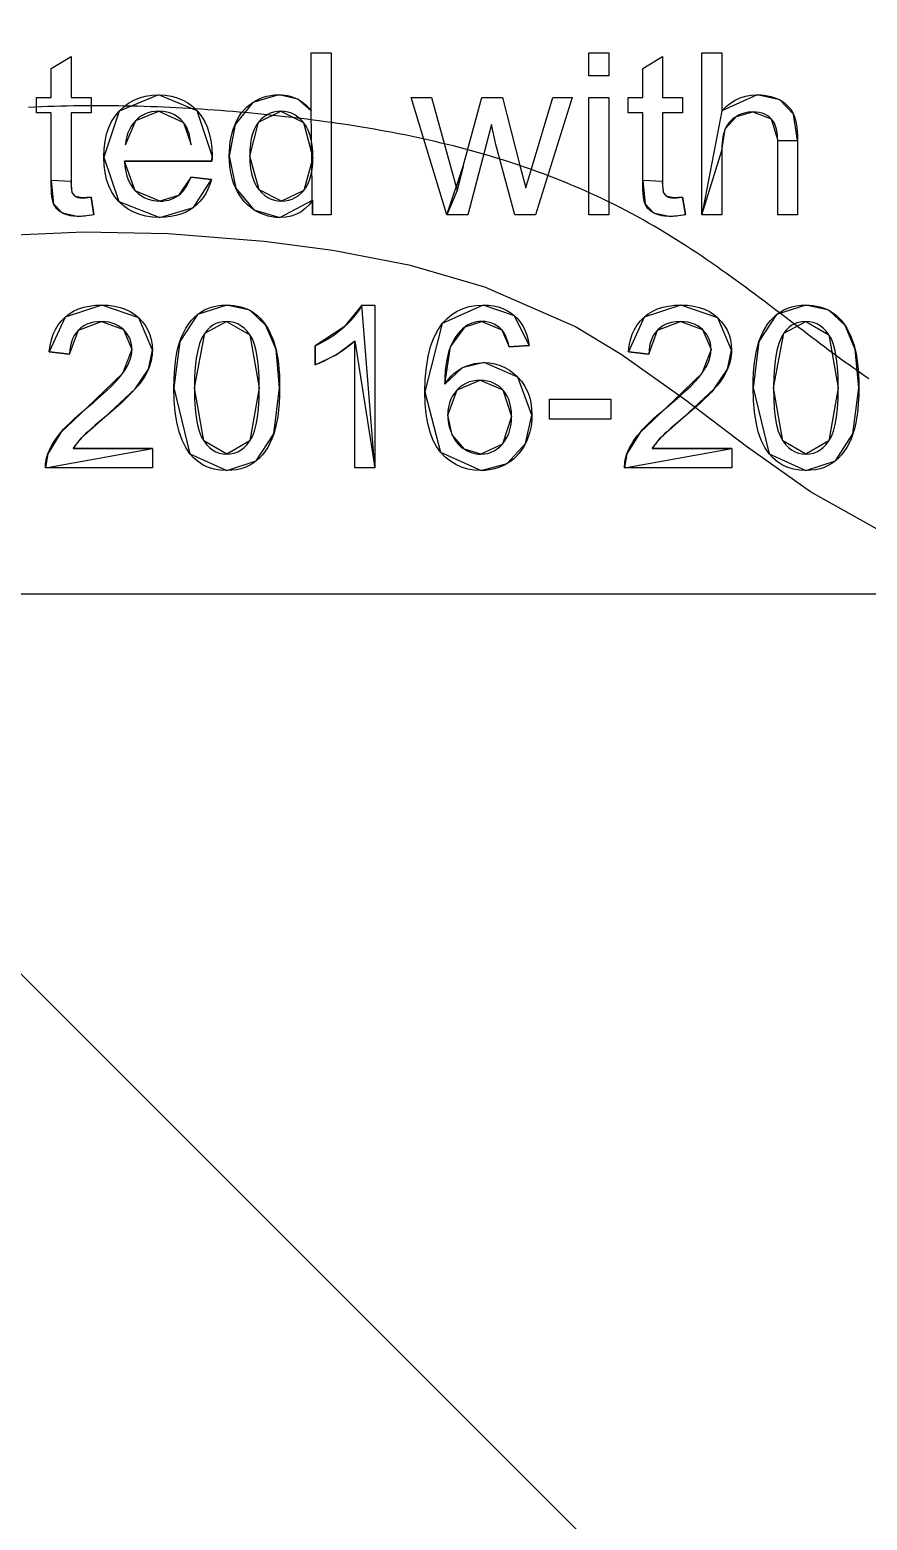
# Model space of a CAD drawing. Header units: millimetres. Extents: x -600 to 1200, y -204 to 1404.
# Drawn here: x 247.5 to 395.4, y 857.6 to 1121 of the extents above; entities that cross this region are included whole.
import ezdxf

# ---------------------------------------------------------------- set-up
doc = ezdxf.new("R2010")
doc.units = ezdxf.units.MM
doc.layers.get('0').update_dxf_attribs({"linetype": 'CONTINUOUS'})
doc.layers.add('EASEMENT', color=7, linetype='CONTINUOUS')
doc.layers.add('POND', color=7, linetype='CONTINUOUS')

msp = doc.modelspace()

# ---------------------------------------------------------------- linework, layer by layer
at = {"color": 7, "linetype": 'CONTINUOUS'}
msp.add_lwpolyline([(0, 1200), (1200, 0)], dxfattribs=at)
msp.add_lwpolyline([(0, 1200), (1200, 0)], dxfattribs=at)
at = {"color": 7}
for points in [[(0, 1200), (798.26, 1200), (798.26, 1021.25), (0, 1021.25), (0, 1200)], [(297.17, 1106.64), (297.17, 1116.91), (300.66, 1116.91), (300.66, 1088.28), (297.4, 1088.28), (297.17, 1106.64)], [(346.21, 1112.87), (346.21, 1116.91), (349.73, 1116.91), (349.73, 1112.87), (346.21, 1112.87)], [(366.19, 1088.28), (366.19, 1116.91), (369.71, 1116.91), (369.71, 1106.64), (369.71, 1106.64), (366.19, 1088.28)], [(251.23, 1094.36), (251.23, 1106.29), (248.65, 1106.29), (248.65, 1109.02), (251.23, 1109.02), (251.23, 1114.16), (254.73, 1116.27), (254.73, 1109.02), (258.26, 1109.02), (258.26, 1106.29), (254.73, 1106.29), (254.73, 1094.16), (254.73, 1094.16), (251.23, 1094.36)], [(355.72, 1094.36), (355.72, 1106.29), (353.14, 1106.29), (353.14, 1109.02), (355.72, 1109.02), (355.72, 1114.16), (359.22, 1116.27), (359.22, 1109.02), (362.75, 1109.02), (362.75, 1106.29), (359.22, 1106.29), (359.22, 1094.16), (359.22, 1094.16), (355.72, 1094.36)], [(263.22, 1106.6), (264.03, 1107.37), (264.89, 1108.02), (265.83, 1108.55), (266.83, 1108.96), (267.89, 1109.26), (269.02, 1109.43), (270.21, 1109.49), (263.22, 1106.6)], [(270.21, 1109.49), (270.21, 1109.49)], [(270.21, 1109.49), (271.37, 1109.43), (272.47, 1109.26), (273.5, 1108.97), (274.47, 1108.57), (275.38, 1108.05), (276.23, 1107.41), (277.01, 1106.66), (270.21, 1109.49)], [(286.82, 1108.14), (287.42, 1108.5), (288.04, 1108.8), (288.68, 1109.05), (289.34, 1109.24), (290.02, 1109.38), (290.72, 1109.46), (291.45, 1109.49), (286.82, 1108.14)], [(291.45, 1109.49), (291.45, 1109.49)], [(291.45, 1109.49), (291.97, 1109.48), (292.48, 1109.43), (292.98, 1109.35), (293.45, 1109.23), (293.91, 1109.09), (294.36, 1108.91), (294.79, 1108.7), (291.45, 1109.49)], [(294.79, 1108.7), (294.79, 1108.7)], [(294.79, 1108.7), (295.19, 1108.47), (295.58, 1108.21), (295.94, 1107.94), (296.28, 1107.64), (296.6, 1107.33), (296.89, 1106.99), (297.17, 1106.64), (294.79, 1108.7)], [(321.13, 1088.28), (314.79, 1109.02), (318.42, 1109.02), (321.72, 1097.05), (322.95, 1092.6), (322.95, 1092.6), (321.13, 1088.28)], [(324.02, 1096.88), (327.32, 1109.02), (330.94, 1109.02), (334.04, 1096.99), (335.08, 1093.03), (336.27, 1097.03), (339.82, 1109.02), (343.24, 1109.02), (336.76, 1088.28), (333.11, 1088.28), (329.8, 1100.7), (329, 1104.24), (324.8, 1088.28), (321.13, 1088.28), (324.02, 1096.88)], [(346.21, 1109.02), (349.73, 1109.02), (349.73, 1088.28), (346.21, 1088.28), (346.21, 1109.02)], [(369.71, 1106.64), (370.44, 1107.4), (371.22, 1108.04), (372.05, 1108.56), (372.94, 1108.97), (373.88, 1109.26), (374.87, 1109.43), (375.92, 1109.49), (369.71, 1106.64)], [(375.92, 1109.49), (375.92, 1109.49)], [(375.92, 1109.49), (376.56, 1109.47), (377.19, 1109.42), (377.78, 1109.33), (378.35, 1109.2), (378.9, 1109.03), (379.42, 1108.82), (379.92, 1108.58), (375.92, 1109.49)], [(260.53, 1098.48), (260.58, 1099.92), (260.75, 1101.28), (261.02, 1102.53), (261.41, 1103.69), (261.9, 1104.76), (262.51, 1105.73), (263.22, 1106.6), (260.53, 1098.48)], [(263.22, 1106.6), (263.22, 1106.6)], [(270.25, 1106.6), (269.58, 1106.57), (268.93, 1106.47), (268.32, 1106.3), (267.74, 1106.07), (267.19, 1105.77), (266.67, 1105.41), (266.18, 1104.98), (270.25, 1106.6)], [(274.61, 1104.57), (274.11, 1105.11), (273.57, 1105.57), (272.99, 1105.94), (272.36, 1106.23), (271.7, 1106.44), (271, 1106.56), (270.25, 1106.6), (274.61, 1104.57)], [(270.25, 1106.6), (270.25, 1106.6)], [(277.01, 1106.66), (277.01, 1106.66)], [(277.01, 1106.66), (277.71, 1105.8), (278.3, 1104.85), (278.79, 1103.81), (279.16, 1102.67), (279.43, 1101.44), (279.59, 1100.11), (279.65, 1098.69), (277.01, 1106.66)], [(283.71, 1104.27), (284.03, 1104.97), (284.39, 1105.62), (284.79, 1106.22), (285.23, 1106.77), (285.72, 1107.28), (286.25, 1107.74), (286.82, 1108.14), (283.71, 1104.27)], [(286.82, 1108.14), (286.82, 1108.14)], [(291.78, 1106.58), (291.12, 1106.54), (290.5, 1106.43), (289.91, 1106.23), (289.35, 1105.96), (288.82, 1105.61), (288.33, 1105.18), (287.86, 1104.67), (291.78, 1106.58)], [(295.82, 1104.59), (295.34, 1105.12), (294.82, 1105.57), (294.27, 1105.93), (293.7, 1106.22), (293.09, 1106.42), (292.45, 1106.54), (291.78, 1106.58), (295.82, 1104.59)], [(291.78, 1106.58), (291.78, 1106.58)], [(375.2, 1106.46), (374.75, 1106.45), (374.32, 1106.4), (373.89, 1106.32), (373.47, 1106.2), (373.06, 1106.05), (372.65, 1105.87), (372.26, 1105.65), (375.2, 1106.46)], [(378.43, 1105.26), (378.08, 1105.58), (377.7, 1105.85), (377.27, 1106.07), (376.81, 1106.24), (376.31, 1106.37), (375.77, 1106.44), (375.2, 1106.46), (378.43, 1105.26)], [(375.2, 1106.46), (375.2, 1106.46)], [(379.92, 1108.58), (379.92, 1108.58)], [(379.92, 1108.58), (380.39, 1108.31), (380.81, 1108.01), (381.2, 1107.68), (381.55, 1107.32), (381.86, 1106.93), (382.12, 1106.52), (382.35, 1106.07), (379.92, 1108.58)], [(382.35, 1106.07), (382.35, 1106.07)], [(382.35, 1106.07), (382.55, 1105.59), (382.71, 1105.04), (382.85, 1104.44), (382.95, 1103.77), (383.03, 1103.05), (383.07, 1102.27), (383.09, 1101.43), (382.35, 1106.07)], [(266.18, 1104.98), (265.74, 1104.49), (265.36, 1103.96), (265.04, 1103.39), (264.78, 1102.77), (264.58, 1102.11), (264.44, 1101.4), (264.36, 1100.64), (266.18, 1104.98)], [(266.18, 1104.98), (266.18, 1104.98)], [(275.94, 1100.64), (275.85, 1101.37), (275.73, 1102.03), (275.58, 1102.65), (275.39, 1103.21), (275.16, 1103.72), (274.9, 1104.17), (274.61, 1104.57), (275.94, 1100.64)], [(274.61, 1104.57), (274.61, 1104.57)], [(282.68, 1098.63), (282.7, 1099.51), (282.76, 1100.36), (282.87, 1101.19), (283.01, 1101.99), (283.2, 1102.78), (283.44, 1103.53), (283.71, 1104.27), (282.68, 1098.63)], [(283.71, 1104.27), (283.71, 1104.27)], [(287.86, 1104.67), (287.44, 1104.08), (287.09, 1103.39), (286.8, 1102.62), (286.58, 1101.76), (286.42, 1100.81), (286.32, 1099.77), (286.29, 1098.63), (287.86, 1104.67)], [(287.86, 1104.67), (287.86, 1104.67)], [(297.46, 1098.34), (297.43, 1099.51), (297.33, 1100.59), (297.16, 1101.57), (296.93, 1102.47), (296.62, 1103.27), (296.26, 1103.97), (295.82, 1104.59), (297.46, 1098.34)], [(295.82, 1104.59), (295.82, 1104.59)], [(370.29, 1103.46), (370.14, 1103.04), (370.01, 1102.58), (369.9, 1102.07), (369.81, 1101.53), (369.75, 1100.94), (369.72, 1100.3), (369.71, 1099.63), (370.29, 1103.46)], [(372.26, 1105.65), (371.88, 1105.41), (371.53, 1105.14), (371.22, 1104.85), (370.94, 1104.54), (370.69, 1104.2), (370.48, 1103.84), (370.29, 1103.46), (372.26, 1105.65)], [(370.29, 1103.46), (370.29, 1103.46)], [(372.26, 1105.65), (372.26, 1105.65)], [(379.57, 1101.43), (379.55, 1102.15), (379.48, 1102.82), (379.36, 1103.42), (379.2, 1103.97), (378.99, 1104.46), (378.73, 1104.89), (378.43, 1105.26), (379.57, 1101.43)], [(378.43, 1105.26), (378.43, 1105.26)], [(383.09, 1101.43), (383.09, 1088.28), (379.57, 1088.28), (379.57, 1101.43), (379.57, 1101.43), (383.09, 1101.43)], [(263.19, 1090.62), (262.49, 1091.46), (261.89, 1092.4), (261.4, 1093.43), (261.02, 1094.55), (260.74, 1095.77), (260.58, 1097.08), (260.53, 1098.48), (263.19, 1090.62)], [(260.53, 1098.48), (260.53, 1098.48)], [(275.94, 1100.64), (275.94, 1100.64)], [(279.65, 1098.69), (279.65, 1098.6), (279.65, 1098.49), (279.64, 1098.37), (279.64, 1098.23), (279.64, 1098.09), (279.63, 1097.93), (279.63, 1097.75), (279.65, 1098.69)], [(279.65, 1098.69), (279.65, 1098.69)], [(283.82, 1093), (283.52, 1093.71), (283.26, 1094.46), (283.05, 1095.23), (282.89, 1096.04), (282.77, 1096.87), (282.7, 1097.74), (282.68, 1098.63), (283.82, 1093)], [(282.68, 1098.63), (282.68, 1098.63)], [(286.29, 1098.63), (286.32, 1097.54), (286.43, 1096.52), (286.6, 1095.59), (286.84, 1094.74), (287.15, 1093.97), (287.52, 1093.28), (287.97, 1092.68), (286.29, 1098.63)], [(295.85, 1092.59), (296.28, 1093.17), (296.64, 1093.83), (296.93, 1094.57), (297.16, 1095.39), (297.33, 1096.29), (297.43, 1097.28), (297.46, 1098.34), (295.85, 1092.59)], [(297.46, 1098.34), (297.46, 1098.34)], [(369.71, 1099.63), (369.71, 1088.28), (366.19, 1088.28), (369.71, 1099.63)], [(279.63, 1097.75), (264.16, 1097.75), (264.16, 1097.75), (279.63, 1097.75)], [(264.16, 1097.75), (264.25, 1096.81), (264.4, 1095.93), (264.61, 1095.12), (264.89, 1094.37), (265.23, 1093.69), (265.63, 1093.07), (266.09, 1092.52), (264.16, 1097.75)], [(322.95, 1092.6), (322.99, 1092.77), (323.07, 1093.08), (323.18, 1093.55), (323.34, 1094.16), (323.53, 1094.92), (323.76, 1095.82), (324.02, 1096.88), (322.95, 1092.6)], [(251.66, 1090.21), (251.55, 1090.53), (251.45, 1090.95), (251.37, 1091.45), (251.31, 1092.04), (251.27, 1092.73), (251.24, 1093.5), (251.23, 1094.36), (251.66, 1090.21)], [(254.73, 1094.16), (254.73, 1093.75), (254.74, 1093.39), (254.76, 1093.07), (254.79, 1092.79), (254.82, 1092.56), (254.86, 1092.37), (254.91, 1092.23), (254.73, 1094.16)], [(273.73, 1091.72), (274.11, 1092.03), (274.47, 1092.4), (274.8, 1092.81), (275.11, 1093.27), (275.39, 1093.79), (275.66, 1094.35), (275.9, 1094.96), (273.73, 1091.72)], [(275.9, 1094.96), (279.53, 1094.51), (279.53, 1094.51), (275.9, 1094.96)], [(279.53, 1094.51), (279.26, 1093.63), (278.92, 1092.81), (278.53, 1092.04), (278.07, 1091.34), (277.56, 1090.69), (276.98, 1090.1), (276.35, 1089.57), (279.53, 1094.51)], [(287.04, 1089.18), (286.47, 1089.59), (285.93, 1090.05), (285.43, 1090.55), (284.97, 1091.1), (284.55, 1091.69), (284.16, 1092.32), (283.82, 1093), (287.04, 1089.18)], [(283.82, 1093), (283.82, 1093)], [(356.15, 1090.21), (356.04, 1090.53), (355.94, 1090.95), (355.86, 1091.45), (355.8, 1092.04), (355.76, 1092.73), (355.73, 1093.5), (355.72, 1094.36), (356.15, 1090.21)], [(359.22, 1094.16), (359.22, 1093.75), (359.23, 1093.39), (359.25, 1093.07), (359.28, 1092.79), (359.31, 1092.56), (359.36, 1092.37), (359.4, 1092.23), (359.22, 1094.16)], [(254.91, 1092.23), (254.91, 1092.23)], [(254.91, 1092.23), (254.97, 1092.11), (255.04, 1092), (255.11, 1091.89), (255.2, 1091.79), (255.3, 1091.7), (255.4, 1091.62), (255.52, 1091.54), (254.91, 1092.23)], [(255.52, 1091.54), (255.52, 1091.54)], [(255.52, 1091.54), (255.64, 1091.48), (255.79, 1091.42), (255.94, 1091.37), (256.12, 1091.34), (256.3, 1091.31), (256.5, 1091.29), (256.72, 1091.29), (255.52, 1091.54)], [(256.72, 1091.29), (256.89, 1091.29), (257.08, 1091.3), (257.29, 1091.31), (257.51, 1091.33), (257.75, 1091.36), (258, 1091.39), (258.26, 1091.43), (256.72, 1091.29)], [(256.72, 1091.29), (256.72, 1091.29)], [(258.26, 1091.43), (258.77, 1088.32), (258.77, 1088.32), (258.26, 1091.43)], [(270.41, 1087.81), (269.15, 1087.87), (267.96, 1088.04), (266.86, 1088.33), (265.82, 1088.73), (264.87, 1089.24), (263.99, 1089.87), (263.19, 1090.62), (270.41, 1087.81)], [(263.19, 1090.62), (263.19, 1090.62)], [(266.09, 1092.52), (266.09, 1092.52)], [(266.09, 1092.52), (266.61, 1092.04), (267.16, 1091.63), (267.74, 1091.3), (268.36, 1091.04), (269.02, 1090.85), (269.71, 1090.74), (270.43, 1090.7), (266.09, 1092.52)], [(270.43, 1090.7), (270.97, 1090.72), (271.49, 1090.79), (271.98, 1090.89), (272.45, 1091.03), (272.9, 1091.22), (273.33, 1091.45), (273.73, 1091.72), (270.43, 1090.7)], [(270.43, 1090.7), (270.43, 1090.7)], [(273.73, 1091.72), (273.73, 1091.72)], [(287.97, 1092.68), (287.97, 1092.68)], [(287.97, 1092.68), (288.46, 1092.15), (288.98, 1091.71), (289.52, 1091.35), (290.09, 1091.07), (290.68, 1090.86), (291.29, 1090.74), (291.93, 1090.7), (287.97, 1092.68)], [(297.4, 1090.9), (296.8, 1090.08), (296.12, 1089.39), (295.37, 1088.82), (294.54, 1088.38), (293.64, 1088.06), (292.66, 1087.88), (291.6, 1087.81), (297.4, 1090.9)], [(291.93, 1090.7), (292.58, 1090.74), (293.19, 1090.86), (293.78, 1091.05), (294.34, 1091.32), (294.87, 1091.66), (295.38, 1092.09), (295.85, 1092.59), (291.93, 1090.7)], [(291.93, 1090.7), (291.93, 1090.7)], [(295.85, 1092.59), (295.85, 1092.59)], [(297.4, 1088.28), (297.4, 1090.9), (297.4, 1090.9), (297.4, 1088.28)], [(359.4, 1092.23), (359.4, 1092.23)], [(359.4, 1092.23), (359.46, 1092.11), (359.53, 1092), (359.61, 1091.89), (359.69, 1091.79), (359.79, 1091.7), (359.89, 1091.62), (360.01, 1091.54), (359.4, 1092.23)], [(360.01, 1091.54), (360.01, 1091.54)], [(360.01, 1091.54), (360.14, 1091.48), (360.28, 1091.42), (360.44, 1091.37), (360.61, 1091.34), (360.79, 1091.31), (361, 1091.29), (361.21, 1091.29), (360.01, 1091.54)], [(361.21, 1091.29), (361.39, 1091.29), (361.58, 1091.3), (361.78, 1091.31), (362, 1091.33), (362.24, 1091.36), (362.49, 1091.39), (362.75, 1091.43), (361.21, 1091.29)], [(361.21, 1091.29), (361.21, 1091.29)], [(362.75, 1091.43), (363.26, 1088.32), (363.26, 1088.32), (362.75, 1091.43)], [(253.14, 1088.61), (252.86, 1088.79), (252.59, 1088.99), (252.36, 1089.2), (252.14, 1089.43), (251.96, 1089.67), (251.8, 1089.93), (251.66, 1090.21), (253.14, 1088.61)], [(251.66, 1090.21), (251.66, 1090.21)], [(256.11, 1088.01), (255.58, 1088.02), (255.09, 1088.06), (254.63, 1088.12), (254.21, 1088.21), (253.82, 1088.32), (253.46, 1088.45), (253.14, 1088.61), (256.11, 1088.01)], [(253.14, 1088.61), (253.14, 1088.61)], [(258.77, 1088.32), (258.35, 1088.24), (257.95, 1088.17), (257.55, 1088.11), (257.18, 1088.07), (256.81, 1088.03), (256.45, 1088.01), (256.11, 1088.01), (258.77, 1088.32)], [(256.11, 1088.01), (256.11, 1088.01)], [(276.35, 1089.57), (275.66, 1089.1), (274.91, 1088.71), (274.12, 1088.39), (273.27, 1088.14), (272.37, 1087.96), (271.42, 1087.85), (270.41, 1087.81), (276.35, 1089.57)], [(270.41, 1087.81), (270.41, 1087.81)], [(276.35, 1089.57), (276.35, 1089.57)], [(291.6, 1087.81), (290.9, 1087.84), (290.22, 1087.92), (289.55, 1088.06), (288.9, 1088.26), (288.26, 1088.51), (287.64, 1088.82), (287.04, 1089.18), (291.6, 1087.81)], [(287.04, 1089.18), (287.04, 1089.18)], [(291.6, 1087.81), (291.6, 1087.81)], [(357.64, 1088.61), (357.35, 1088.79), (357.09, 1088.99), (356.85, 1089.2), (356.64, 1089.43), (356.45, 1089.67), (356.29, 1089.93), (356.15, 1090.21), (357.64, 1088.61)], [(356.15, 1090.21), (356.15, 1090.21)], [(360.61, 1088.01), (360.08, 1088.02), (359.58, 1088.06), (359.12, 1088.12), (358.7, 1088.21), (358.31, 1088.32), (357.96, 1088.45), (357.64, 1088.61), (360.61, 1088.01)], [(357.64, 1088.61), (357.64, 1088.61)], [(363.26, 1088.32), (362.84, 1088.24), (362.44, 1088.17), (362.05, 1088.11), (361.67, 1088.07), (361.3, 1088.03), (360.95, 1088.01), (360.61, 1088.01), (363.26, 1088.32)], [(360.61, 1088.01), (360.61, 1088.01)], [(253.67, 1070.22), (254.4, 1070.79), (255.19, 1071.26), (256.05, 1071.65), (256.98, 1071.95), (257.98, 1072.17), (259.04, 1072.3), (260.18, 1072.34), (253.67, 1070.22)], [(260.18, 1072.34), (260.18, 1072.34)], [(260.18, 1072.34), (261.32, 1072.3), (262.39, 1072.16), (263.39, 1071.92), (264.32, 1071.6), (265.19, 1071.18), (265.98, 1070.66), (266.7, 1070.06), (260.18, 1072.34)], [(277.06, 1070.66), (277.67, 1071.11), (278.32, 1071.49), (279.02, 1071.8), (279.76, 1072.04), (280.55, 1072.21), (281.37, 1072.31), (282.25, 1072.34), (277.06, 1070.66)], [(282.25, 1072.34), (282.25, 1072.34)], [(282.25, 1072.34), (282.89, 1072.32), (283.52, 1072.27), (284.12, 1072.17), (284.7, 1072.04), (285.25, 1071.87), (285.78, 1071.66), (286.29, 1071.42), (282.25, 1072.34)], [(303.01, 1068.52), (303.61, 1069.08), (304.16, 1069.63), (304.66, 1070.18), (305.11, 1070.73), (305.5, 1071.27), (305.84, 1071.81), (306.13, 1072.34), (303.01, 1068.52)], [(306.13, 1072.34), (308.4, 1072.34), (308.4, 1043.59), (306.13, 1072.34)], [(320.31, 1069.06), (321.11, 1069.93), (321.99, 1070.67), (322.95, 1071.27), (323.98, 1071.74), (325.08, 1072.08), (326.26, 1072.28), (327.52, 1072.34), (320.31, 1069.06)], [(327.52, 1072.34), (327.52, 1072.34)], [(327.52, 1072.34), (328.46, 1072.31), (329.35, 1072.19), (330.19, 1072), (330.98, 1071.73), (331.72, 1071.38), (332.42, 1070.95), (333.06, 1070.45), (327.52, 1072.34)], [(355.98, 1070.22), (356.7, 1070.79), (357.5, 1071.26), (358.36, 1071.65), (359.29, 1071.95), (360.28, 1072.17), (361.35, 1072.3), (362.48, 1072.34), (355.98, 1070.22)], [(362.48, 1072.34), (362.48, 1072.34)], [(362.48, 1072.34), (363.62, 1072.3), (364.7, 1072.16), (365.7, 1071.92), (366.63, 1071.6), (367.49, 1071.18), (368.28, 1070.66), (369, 1070.06), (362.48, 1072.34)], [(379.37, 1070.66), (379.98, 1071.11), (380.63, 1071.49), (381.33, 1071.8), (382.07, 1072.04), (382.85, 1072.21), (383.68, 1072.31), (384.55, 1072.34), (379.37, 1070.66)], [(384.55, 1072.34), (384.55, 1072.34)], [(384.55, 1072.34), (385.2, 1072.32), (385.82, 1072.27), (386.42, 1072.17), (387, 1072.04), (387.55, 1071.87), (388.09, 1071.66), (388.59, 1071.42), (384.55, 1072.34)], [(250.88, 1064.06), (251.03, 1065.18), (251.26, 1066.22), (251.57, 1067.17), (251.97, 1068.05), (252.46, 1068.86), (253.02, 1069.58), (253.67, 1070.22), (250.88, 1064.06)], [(253.67, 1070.22), (253.67, 1070.22)], [(260.1, 1069.43), (259.39, 1069.4), (258.73, 1069.31), (258.11, 1069.15), (257.53, 1068.94), (256.99, 1068.66), (256.49, 1068.31), (256.04, 1067.91), (260.1, 1069.43)], [(263.99, 1068), (263.55, 1068.38), (263.07, 1068.7), (262.55, 1068.96), (261.99, 1069.17), (261.4, 1069.32), (260.77, 1069.4), (260.1, 1069.43), (263.99, 1068)], [(260.1, 1069.43), (260.1, 1069.43)], [(266.7, 1070.06), (266.7, 1070.06)], [(266.7, 1070.06), (267.34, 1069.38), (267.88, 1068.66), (268.32, 1067.9), (268.66, 1067.09), (268.91, 1066.24), (269.05, 1065.34), (269.1, 1064.39), (266.7, 1070.06)], [(273.96, 1065.89), (274.27, 1066.74), (274.64, 1067.54), (275.04, 1068.28), (275.48, 1068.96), (275.97, 1069.59), (276.49, 1070.16), (277.06, 1070.66), (273.96, 1065.89)], [(277.06, 1070.66), (277.06, 1070.66)], [(282.21, 1069.43), (281.53, 1069.39), (280.9, 1069.27), (280.31, 1069.06), (279.76, 1068.76), (279.25, 1068.39), (278.77, 1067.93), (278.34, 1067.38), (282.21, 1069.43)], [(286.32, 1067.11), (285.83, 1067.73), (285.31, 1068.25), (284.75, 1068.67), (284.17, 1069.01), (283.55, 1069.24), (282.89, 1069.39), (282.21, 1069.43), (286.32, 1067.11)], [(282.21, 1069.43), (282.21, 1069.43)], [(286.29, 1071.42), (286.29, 1071.42)], [(286.29, 1071.42), (286.77, 1071.13), (287.23, 1070.82), (287.67, 1070.47), (288.08, 1070.09), (288.46, 1069.67), (288.82, 1069.22), (289.16, 1068.74), (286.29, 1071.42)], [(327.3, 1069.45), (326.83, 1069.43), (326.38, 1069.38), (325.94, 1069.28), (325.52, 1069.15), (325.11, 1068.97), (324.73, 1068.76), (324.36, 1068.52), (327.3, 1069.45)], [(330.82, 1067.95), (330.4, 1068.35), (329.95, 1068.69), (329.48, 1068.96), (328.97, 1069.18), (328.44, 1069.33), (327.89, 1069.42), (327.3, 1069.45), (330.82, 1067.95)], [(327.3, 1069.45), (327.3, 1069.45)], [(333.06, 1070.45), (333.06, 1070.45)], [(333.06, 1070.45), (333.64, 1069.88), (334.15, 1069.25), (334.59, 1068.56), (334.96, 1067.81), (335.26, 1067.01), (335.49, 1066.14), (335.64, 1065.21), (333.06, 1070.45)], [(353.18, 1064.06), (353.33, 1065.18), (353.56, 1066.22), (353.88, 1067.17), (354.28, 1068.05), (354.76, 1068.86), (355.33, 1069.58), (355.98, 1070.22), (353.18, 1064.06)], [(355.98, 1070.22), (355.98, 1070.22)], [(362.4, 1069.43), (361.7, 1069.4), (361.03, 1069.31), (360.41, 1069.15), (359.83, 1068.94), (359.29, 1068.66), (358.8, 1068.31), (358.34, 1067.91), (362.4, 1069.43)], [(366.3, 1068), (365.85, 1068.38), (365.37, 1068.7), (364.85, 1068.96), (364.29, 1069.17), (363.7, 1069.32), (363.07, 1069.4), (362.4, 1069.43), (366.3, 1068)], [(362.4, 1069.43), (362.4, 1069.43)], [(369, 1070.06), (369, 1070.06)], [(369, 1070.06), (369.64, 1069.38), (370.18, 1068.66), (370.62, 1067.9), (370.97, 1067.09), (371.21, 1066.24), (371.36, 1065.34), (371.41, 1064.39), (369, 1070.06)], [(376.26, 1065.89), (376.58, 1066.74), (376.94, 1067.54), (377.34, 1068.28), (377.79, 1068.96), (378.27, 1069.59), (378.8, 1070.16), (379.37, 1070.66), (376.26, 1065.89)], [(379.37, 1070.66), (379.37, 1070.66)], [(384.51, 1069.43), (383.84, 1069.39), (383.21, 1069.27), (382.62, 1069.06), (382.06, 1068.76), (381.55, 1068.39), (381.08, 1067.93), (380.64, 1067.38), (384.51, 1069.43)], [(388.62, 1067.11), (388.13, 1067.73), (387.61, 1068.25), (387.06, 1068.67), (386.47, 1069.01), (385.85, 1069.24), (385.2, 1069.39), (384.51, 1069.43), (388.62, 1067.11)], [(384.51, 1069.43), (384.51, 1069.43)], [(388.59, 1071.42), (388.59, 1071.42)], [(388.59, 1071.42), (389.08, 1071.13), (389.54, 1070.82), (389.97, 1070.47), (390.38, 1070.09), (390.77, 1069.67), (391.13, 1069.22), (391.46, 1068.74), (388.59, 1071.42)], [(256.04, 1067.91), (255.63, 1067.45), (255.29, 1066.94), (255.01, 1066.39), (254.79, 1065.79), (254.63, 1065.14), (254.53, 1064.44), (254.49, 1063.69), (256.04, 1067.91)], [(256.04, 1067.91), (256.04, 1067.91)], [(265.49, 1064.47), (265.46, 1065.06), (265.37, 1065.61), (265.21, 1066.14), (265, 1066.65), (264.73, 1067.12), (264.39, 1067.57), (263.99, 1068), (265.49, 1064.47)], [(263.99, 1068), (263.99, 1068)], [(278.34, 1067.38), (277.86, 1066.54), (277.45, 1065.53), (277.12, 1064.33), (276.86, 1062.94), (276.67, 1061.38), (276.56, 1059.64), (276.52, 1057.71), (278.34, 1067.38)], [(278.34, 1067.38), (278.34, 1067.38)], [(287.97, 1057.71), (287.94, 1059.64), (287.83, 1061.37), (287.67, 1062.9), (287.43, 1064.25), (287.13, 1065.39), (286.76, 1066.35), (286.32, 1067.11), (287.97, 1057.71)], [(286.32, 1067.11), (286.32, 1067.11)], [(289.16, 1068.74), (289.16, 1068.74)], [(289.16, 1068.74), (289.47, 1068.23), (289.77, 1067.68), (290.04, 1067.1), (290.3, 1066.49), (290.53, 1065.85), (290.74, 1065.18), (290.94, 1064.48), (289.16, 1068.74)], [(297.85, 1065.16), (298.68, 1065.56), (299.48, 1066), (300.24, 1066.45), (300.98, 1066.93), (301.69, 1067.44), (302.36, 1067.96), (303.01, 1068.52), (297.85, 1065.16)], [(303.01, 1068.52), (303.01, 1068.52)], [(317.25, 1056.99), (317.31, 1059.27), (317.5, 1061.37), (317.81, 1063.27), (318.25, 1065), (318.81, 1066.54), (319.5, 1067.89), (320.31, 1069.06), (317.25, 1056.99)], [(320.31, 1069.06), (320.31, 1069.06)], [(324.36, 1068.52), (323.9, 1068.15), (323.46, 1067.73), (323.06, 1067.27), (322.69, 1066.77), (322.34, 1066.22), (322.03, 1065.62), (321.74, 1064.98), (324.36, 1068.52)], [(324.36, 1068.52), (324.36, 1068.52)], [(332.15, 1064.94), (332.01, 1065.51), (331.85, 1066.03), (331.67, 1066.51), (331.49, 1066.94), (331.28, 1067.32), (331.06, 1067.66), (330.82, 1067.95), (332.15, 1064.94)], [(330.82, 1067.95), (330.82, 1067.95)], [(358.34, 1067.91), (357.94, 1067.45), (357.59, 1066.94), (357.31, 1066.39), (357.09, 1065.79), (356.93, 1065.14), (356.83, 1064.44), (356.8, 1063.69), (358.34, 1067.91)], [(358.34, 1067.91), (358.34, 1067.91)], [(367.79, 1064.47), (367.76, 1065.06), (367.67, 1065.61), (367.52, 1066.14), (367.31, 1066.65), (367.03, 1067.12), (366.7, 1067.57), (366.3, 1068), (367.79, 1064.47)], [(366.3, 1068), (366.3, 1068)], [(380.64, 1067.38), (380.16, 1066.54), (379.75, 1065.53), (379.42, 1064.33), (379.16, 1062.94), (378.98, 1061.38), (378.87, 1059.64), (378.83, 1057.71), (380.64, 1067.38)], [(380.64, 1067.38), (380.64, 1067.38)], [(390.27, 1057.71), (390.24, 1059.64), (390.14, 1061.37), (389.97, 1062.9), (389.73, 1064.25), (389.43, 1065.39), (389.06, 1066.35), (388.62, 1067.11), (390.27, 1057.71)], [(388.62, 1067.11), (388.62, 1067.11)], [(391.46, 1068.74), (391.46, 1068.74)], [(391.46, 1068.74), (391.78, 1068.23), (392.07, 1067.68), (392.35, 1067.1), (392.6, 1066.49), (392.83, 1065.85), (393.05, 1065.18), (393.24, 1064.48), (391.46, 1068.74)], [(254.49, 1063.69), (250.88, 1064.06), (250.88, 1064.06), (254.49, 1063.69)], [(263.85, 1060.24), (264.28, 1060.88), (264.65, 1061.5), (264.95, 1062.12), (265.19, 1062.72), (265.35, 1063.31), (265.45, 1063.9), (265.49, 1064.47), (263.85, 1060.24)], [(265.49, 1064.47), (265.49, 1064.47)], [(269.1, 1064.39), (269.09, 1063.9), (269.04, 1063.42), (268.97, 1062.93), (268.87, 1062.45), (268.74, 1061.97), (268.58, 1061.49), (268.4, 1061.02), (269.1, 1064.39)], [(269.1, 1064.39), (269.1, 1064.39)], [(272.91, 1057.71), (272.93, 1059.13), (273, 1060.45), (273.1, 1061.7), (273.25, 1062.87), (273.44, 1063.96), (273.68, 1064.96), (273.96, 1065.89), (272.91, 1057.71)], [(273.96, 1065.89), (273.96, 1065.89)], [(290.94, 1064.48), (290.94, 1064.48)], [(290.94, 1064.48), (291.11, 1063.73), (291.25, 1062.91), (291.37, 1062.01), (291.46, 1061.04), (291.53, 1060.01), (291.57, 1058.9), (291.58, 1057.71), (290.94, 1064.48)], [(297.85, 1061.76), (297.85, 1065.16), (297.85, 1065.16), (297.85, 1061.76)], [(304.88, 1066), (304.5, 1065.65), (304.09, 1065.3), (303.65, 1064.96), (303.17, 1064.61), (302.67, 1064.27), (302.13, 1063.92), (301.55, 1063.57), (304.88, 1066)], [(308.4, 1043.59), (304.88, 1043.59), (304.88, 1066), (304.88, 1066), (308.4, 1043.59)], [(321.74, 1064.98), (321.48, 1064.28), (321.27, 1063.49), (321.09, 1062.63), (320.94, 1061.68), (320.84, 1060.65), (320.77, 1059.55), (320.74, 1058.36), (321.74, 1064.98)], [(321.74, 1064.98), (321.74, 1064.98)], [(335.64, 1065.21), (332.15, 1064.94), (332.15, 1064.94), (335.64, 1065.21)], [(356.8, 1063.69), (353.18, 1064.06), (353.18, 1064.06), (356.8, 1063.69)], [(366.15, 1060.24), (366.59, 1060.88), (366.96, 1061.5), (367.26, 1062.12), (367.49, 1062.72), (367.66, 1063.31), (367.76, 1063.9), (367.79, 1064.47), (366.15, 1060.24)], [(367.79, 1064.47), (367.79, 1064.47)], [(371.41, 1064.39), (371.39, 1063.9), (371.35, 1063.42), (371.28, 1062.93), (371.18, 1062.45), (371.05, 1061.97), (370.89, 1061.49), (370.7, 1061.02), (371.41, 1064.39)], [(371.41, 1064.39), (371.41, 1064.39)], [(375.21, 1057.71), (375.24, 1059.13), (375.3, 1060.45), (375.41, 1061.7), (375.56, 1062.87), (375.75, 1063.96), (375.98, 1064.96), (376.26, 1065.89), (375.21, 1057.71)], [(376.26, 1065.89), (376.26, 1065.89)], [(393.24, 1064.48), (393.24, 1064.48)], [(393.24, 1064.48), (393.41, 1063.73), (393.56, 1062.91), (393.68, 1062.01), (393.77, 1061.04), (393.83, 1060.01), (393.87, 1058.9), (393.89, 1057.71), (393.24, 1064.48)], [(301.55, 1063.57), (300.97, 1063.24), (300.41, 1062.93), (299.86, 1062.65), (299.33, 1062.39), (298.82, 1062.15), (298.33, 1061.94), (297.85, 1061.76), (301.55, 1063.57)], [(301.55, 1063.57), (301.55, 1063.57)], [(323.85, 1061.23), (324.38, 1061.48), (324.91, 1061.69), (325.45, 1061.86), (326, 1062), (326.56, 1062.09), (327.12, 1062.15), (327.7, 1062.17), (323.85, 1061.23)], [(327.7, 1062.17), (327.7, 1062.17)], [(327.7, 1062.17), (328.68, 1062.12), (329.62, 1061.96), (330.52, 1061.69), (331.37, 1061.32), (332.18, 1060.85), (332.95, 1060.27), (333.68, 1059.58), (327.7, 1062.17)], [(257.54, 1054.18), (258.81, 1055.24), (259.96, 1056.24), (260.98, 1057.17), (261.89, 1058.03), (262.66, 1058.84), (263.32, 1059.57), (263.85, 1060.24), (257.54, 1054.18)], [(263.85, 1060.24), (263.85, 1060.24)], [(268.4, 1061.02), (268.18, 1060.54), (267.92, 1060.05), (267.63, 1059.56), (267.29, 1059.06), (266.92, 1058.55), (266.51, 1058.04), (266.06, 1057.52), (268.4, 1061.02)], [(268.4, 1061.02), (268.4, 1061.02)], [(320.74, 1058.36), (321.12, 1058.89), (321.51, 1059.38), (321.93, 1059.83), (322.38, 1060.24), (322.84, 1060.61), (323.33, 1060.94), (323.85, 1061.23), (320.74, 1058.36)], [(326.99, 1059.06), (326.33, 1059.03), (325.69, 1058.92), (325.08, 1058.75), (324.5, 1058.5), (323.96, 1058.19), (323.44, 1057.81), (322.95, 1057.35), (326.99, 1059.06)], [(323.85, 1061.23), (323.85, 1061.23)], [(330.98, 1057.35), (330.51, 1057.81), (330.01, 1058.19), (329.47, 1058.5), (328.9, 1058.75), (328.3, 1058.92), (327.66, 1059.03), (326.99, 1059.06), (330.98, 1057.35)], [(326.99, 1059.06), (326.99, 1059.06)], [(333.68, 1059.58), (333.68, 1059.58)], [(333.68, 1059.58), (334.34, 1058.81), (334.89, 1057.98), (335.35, 1057.08), (335.7, 1056.13), (335.95, 1055.11), (336.1, 1054.03), (336.15, 1052.89), (333.68, 1059.58)], [(359.84, 1054.18), (361.12, 1055.24), (362.26, 1056.24), (363.29, 1057.17), (364.19, 1058.03), (364.97, 1058.84), (365.62, 1059.57), (366.15, 1060.24), (359.84, 1054.18)], [(366.15, 1060.24), (366.15, 1060.24)], [(370.7, 1061.02), (370.48, 1060.54), (370.23, 1060.05), (369.93, 1059.56), (369.6, 1059.06), (369.23, 1058.55), (368.82, 1058.04), (368.37, 1057.52), (370.7, 1061.02)], [(370.7, 1061.02), (370.7, 1061.02)], [(266.06, 1057.52), (265.55, 1056.97), (264.96, 1056.36), (264.27, 1055.69), (263.5, 1054.97), (262.63, 1054.2), (261.68, 1053.37), (260.64, 1052.48), (266.06, 1057.52)], [(266.06, 1057.52), (266.06, 1057.52)], [(272.91, 1057.71), (272.91, 1057.71)], [(275.74, 1046.07), (274.99, 1047.19), (274.36, 1048.48), (273.83, 1049.96), (273.43, 1051.63), (273.14, 1053.47), (272.97, 1055.5), (272.91, 1057.71), (275.74, 1046.07)], [(276.52, 1057.71), (276.56, 1055.8), (276.66, 1054.07), (276.83, 1052.54), (277.06, 1051.2), (277.37, 1050.05), (277.74, 1049.09), (278.17, 1048.33), (276.52, 1057.71)], [(286.32, 1048.34), (286.76, 1049.11), (287.13, 1050.06), (287.43, 1051.21), (287.67, 1052.55), (287.83, 1054.08), (287.94, 1055.8), (287.97, 1057.71), (286.32, 1048.34)], [(287.97, 1057.71), (287.97, 1057.71)], [(291.58, 1057.71), (291.56, 1056.31), (291.5, 1054.99), (291.39, 1053.75), (291.24, 1052.59), (291.05, 1051.51), (290.82, 1050.5), (290.55, 1049.58), (291.58, 1057.71)], [(291.58, 1057.71), (291.58, 1057.71)], [(320.02, 1046.34), (319.28, 1047.35), (318.66, 1048.53), (318.15, 1049.88), (317.76, 1051.4), (317.47, 1053.09), (317.3, 1054.96), (317.25, 1056.99), (320.02, 1046.34)], [(317.25, 1056.99), (317.25, 1056.99)], [(320.74, 1058.36), (320.74, 1058.36)], [(322.95, 1057.35), (322.51, 1056.84), (322.14, 1056.29), (321.83, 1055.69), (321.59, 1055.05), (321.42, 1054.37), (321.32, 1053.64), (321.29, 1052.87), (322.95, 1057.35)], [(322.95, 1057.35), (322.95, 1057.35)], [(332.56, 1052.68), (332.53, 1053.5), (332.43, 1054.27), (332.27, 1054.99), (332.04, 1055.66), (331.75, 1056.27), (331.4, 1056.84), (330.98, 1057.35), (332.56, 1052.68)], [(330.98, 1057.35), (330.98, 1057.35)], [(368.37, 1057.52), (367.86, 1056.97), (367.26, 1056.36), (366.57, 1055.69), (365.8, 1054.97), (364.94, 1054.2), (363.99, 1053.37), (362.95, 1052.48), (368.37, 1057.52)], [(368.37, 1057.52), (368.37, 1057.52)], [(375.21, 1057.71), (375.21, 1057.71)], [(378.05, 1046.07), (377.3, 1047.19), (376.66, 1048.48), (376.14, 1049.96), (375.74, 1051.63), (375.45, 1053.47), (375.27, 1055.5), (375.21, 1057.71), (378.05, 1046.07)], [(378.83, 1057.71), (378.86, 1055.8), (378.96, 1054.07), (379.13, 1052.54), (379.37, 1051.2), (379.67, 1050.05), (380.04, 1049.09), (380.48, 1048.33), (378.83, 1057.71)], [(388.62, 1048.34), (389.06, 1049.11), (389.43, 1050.06), (389.73, 1051.21), (389.97, 1052.55), (390.14, 1054.08), (390.24, 1055.8), (390.27, 1057.71), (388.62, 1048.34)], [(390.27, 1057.71), (390.27, 1057.71)], [(393.89, 1057.71), (393.87, 1056.31), (393.8, 1054.99), (393.7, 1053.75), (393.55, 1052.59), (393.36, 1051.51), (393.13, 1050.5), (392.85, 1049.58), (393.89, 1057.71)], [(393.89, 1057.71), (393.89, 1057.71)], [(252.94, 1049.84), (253.42, 1050.39), (253.96, 1050.96), (254.56, 1051.56), (255.22, 1052.18), (255.94, 1052.82), (256.71, 1053.49), (257.54, 1054.18), (252.94, 1049.84)], [(257.54, 1054.18), (257.54, 1054.18)], [(339.26, 1052.19), (339.26, 1055.72), (350.06, 1055.72), (350.06, 1052.19), (339.26, 1052.19)], [(355.24, 1049.84), (355.73, 1050.39), (356.27, 1050.96), (356.87, 1051.56), (357.53, 1052.18), (358.24, 1052.82), (359.01, 1053.49), (359.84, 1054.18), (355.24, 1049.84)], [(359.84, 1054.18), (359.84, 1054.18)], [(260.64, 1052.48), (259.79, 1051.76), (259.02, 1051.1), (258.35, 1050.52), (257.77, 1050), (257.28, 1049.56), (256.88, 1049.18), (256.58, 1048.88), (260.64, 1052.48)], [(260.64, 1052.48), (260.64, 1052.48)], [(321.29, 1052.87), (321.3, 1052.36), (321.35, 1051.85), (321.43, 1051.34), (321.54, 1050.85), (321.68, 1050.36), (321.86, 1049.87), (322.06, 1049.39), (321.29, 1052.87)], [(330.96, 1047.79), (331.38, 1048.33), (331.74, 1048.92), (332.04, 1049.57), (332.26, 1050.27), (332.43, 1051.02), (332.53, 1051.82), (332.56, 1052.68), (330.96, 1047.79)], [(332.56, 1052.68), (332.56, 1052.68)], [(336.15, 1052.89), (336.13, 1052.13), (336.06, 1051.38), (335.94, 1050.65), (335.77, 1049.93), (335.56, 1049.23), (335.3, 1048.55), (334.99, 1047.88), (336.15, 1052.89)], [(336.15, 1052.89), (336.15, 1052.89)], [(362.95, 1052.48), (362.09, 1051.76), (361.33, 1051.1), (360.65, 1050.52), (360.07, 1050), (359.59, 1049.56), (359.19, 1049.18), (358.89, 1048.88), (362.95, 1052.48)], [(362.95, 1052.48), (362.95, 1052.48)], [(250.62, 1046.04), (250.85, 1046.59), (251.11, 1047.14), (251.4, 1047.68), (251.73, 1048.23), (252.1, 1048.77), (252.5, 1049.31), (252.94, 1049.84), (250.62, 1046.04)], [(252.94, 1049.84), (252.94, 1049.84)], [(256.58, 1048.88), (256.33, 1048.61), (256.09, 1048.33), (255.87, 1048.06), (255.66, 1047.79), (255.46, 1047.52), (255.27, 1047.25), (255.1, 1046.97), (256.58, 1048.88)], [(256.58, 1048.88), (256.58, 1048.88)], [(278.17, 1048.33), (278.17, 1048.33)], [(278.17, 1048.33), (278.66, 1047.71), (279.18, 1047.19), (279.73, 1046.76), (280.31, 1046.42), (280.93, 1046.19), (281.57, 1046.04), (282.25, 1046), (278.17, 1048.33)], [(282.25, 1046), (282.92, 1046.04), (283.57, 1046.19), (284.18, 1046.43), (284.76, 1046.76), (285.31, 1047.19), (285.83, 1047.72), (286.32, 1048.34), (282.25, 1046)], [(286.32, 1048.34), (286.32, 1048.34)], [(290.55, 1049.58), (290.23, 1048.72), (289.87, 1047.93), (289.47, 1047.18), (289.03, 1046.5), (288.54, 1045.88), (288.02, 1045.31), (287.45, 1044.79), (290.55, 1049.58)], [(290.55, 1049.58), (290.55, 1049.58)], [(322.06, 1049.39), (322.06, 1049.39)], [(322.06, 1049.39), (322.29, 1048.94), (322.55, 1048.51), (322.83, 1048.12), (323.14, 1047.76), (323.48, 1047.43), (323.84, 1047.13), (324.22, 1046.87), (322.06, 1049.39)], [(352.93, 1046.04), (353.15, 1046.59), (353.41, 1047.14), (353.71, 1047.68), (354.04, 1048.23), (354.41, 1048.77), (354.81, 1049.31), (355.24, 1049.84), (352.93, 1046.04)], [(355.24, 1049.84), (355.24, 1049.84)], [(358.89, 1048.88), (358.64, 1048.61), (358.4, 1048.33), (358.17, 1048.06), (357.96, 1047.79), (357.76, 1047.52), (357.58, 1047.25), (357.4, 1046.97), (358.89, 1048.88)], [(358.89, 1048.88), (358.89, 1048.88)], [(380.48, 1048.33), (380.48, 1048.33)], [(380.48, 1048.33), (380.97, 1047.71), (381.48, 1047.19), (382.03, 1046.76), (382.62, 1046.42), (383.23, 1046.19), (383.87, 1046.04), (384.55, 1046), (380.48, 1048.33)], [(384.55, 1046), (385.23, 1046.04), (385.87, 1046.19), (386.48, 1046.43), (387.07, 1046.76), (387.62, 1047.19), (388.14, 1047.72), (388.62, 1048.34), (384.55, 1046)], [(388.62, 1048.34), (388.62, 1048.34)], [(392.85, 1049.58), (392.53, 1048.72), (392.18, 1047.93), (391.78, 1047.18), (391.33, 1046.5), (390.85, 1045.88), (390.32, 1045.31), (389.76, 1044.79), (392.85, 1049.58)], [(392.85, 1049.58), (392.85, 1049.58)], [(269.14, 1046.97), (269.14, 1043.59), (250.21, 1043.59), (250.21, 1043.59), (269.14, 1046.97)], [(250.21, 1043.59), (250.21, 1043.95), (250.23, 1044.31), (250.27, 1044.66), (250.33, 1045.01), (250.41, 1045.36), (250.51, 1045.7), (250.62, 1046.04), (250.21, 1043.59)], [(250.62, 1046.04), (250.62, 1046.04)], [(255.1, 1046.97), (269.14, 1046.97), (255.1, 1046.97)], [(282.25, 1043.11), (281.1, 1043.17), (280.03, 1043.35), (279.02, 1043.65), (278.09, 1044.07), (277.24, 1044.62), (276.45, 1045.29), (275.74, 1046.07), (282.25, 1043.11)], [(275.74, 1046.07), (275.74, 1046.07)], [(282.25, 1046), (282.25, 1046)], [(327.19, 1043.11), (325.97, 1043.17), (324.81, 1043.37), (323.72, 1043.7), (322.69, 1044.16), (321.74, 1044.75), (320.85, 1045.48), (320.02, 1046.34), (327.19, 1043.11)], [(320.02, 1046.34), (320.02, 1046.34)], [(324.22, 1046.87), (324.22, 1046.87)], [(324.22, 1046.87), (324.62, 1046.63), (325.02, 1046.44), (325.43, 1046.28), (325.85, 1046.16), (326.27, 1046.07), (326.7, 1046.01), (327.13, 1046), (324.22, 1046.87)], [(327.13, 1046), (327.75, 1046.03), (328.35, 1046.14), (328.92, 1046.33), (329.47, 1046.58), (329.99, 1046.91), (330.49, 1047.32), (330.96, 1047.79), (327.13, 1046)], [(327.13, 1046), (327.13, 1046)], [(330.96, 1047.79), (330.96, 1047.79)], [(334.99, 1047.88), (334.64, 1047.24), (334.26, 1046.65), (333.83, 1046.1), (333.38, 1045.59), (332.89, 1045.13), (332.36, 1044.71), (331.8, 1044.34), (334.99, 1047.88)], [(334.99, 1047.88), (334.99, 1047.88)], [(371.45, 1046.97), (371.45, 1043.59), (352.52, 1043.59), (352.52, 1043.59), (371.45, 1046.97)], [(352.52, 1043.59), (352.52, 1043.95), (352.54, 1044.31), (352.58, 1044.66), (352.63, 1045.01), (352.71, 1045.36), (352.81, 1045.7), (352.93, 1046.04), (352.52, 1043.59)], [(352.93, 1046.04), (352.93, 1046.04)], [(357.4, 1046.97), (371.45, 1046.97), (357.4, 1046.97)], [(384.55, 1043.11), (383.4, 1043.17), (382.33, 1043.35), (381.33, 1043.65), (380.4, 1044.07), (379.54, 1044.62), (378.76, 1045.29), (378.05, 1046.07), (384.55, 1043.11)], [(378.05, 1046.07), (378.05, 1046.07)], [(384.55, 1046), (384.55, 1046)], [(287.45, 1044.79), (286.84, 1044.35), (286.19, 1043.97), (285.49, 1043.66), (284.74, 1043.42), (283.95, 1043.24), (283.12, 1043.14), (282.25, 1043.11), (287.45, 1044.79)], [(282.25, 1043.11), (282.25, 1043.11)], [(287.45, 1044.79), (287.45, 1044.79)], [(331.8, 1044.34), (331.21, 1044.01), (330.59, 1043.73), (329.96, 1043.51), (329.3, 1043.33), (328.62, 1043.21), (327.91, 1043.13), (327.19, 1043.11), (331.8, 1044.34)], [(327.19, 1043.11), (327.19, 1043.11)], [(331.8, 1044.34), (331.8, 1044.34)], [(389.76, 1044.79), (389.15, 1044.35), (388.49, 1043.97), (387.79, 1043.66), (387.05, 1043.42), (386.26, 1043.24), (385.43, 1043.14), (384.55, 1043.11), (389.76, 1044.79)], [(384.55, 1043.11), (384.55, 1043.11)], [(389.76, 1044.79), (389.76, 1044.79)]]:
    msp.add_lwpolyline(points, dxfattribs=at)
at = {"layer": 'EASEMENT', "color": 7, "linetype": 'CONTINUOUS'}
msp.add_lwpolyline([(395.68, 1059.28), (394.98, 1059.76), (394.28, 1060.25), (393.58, 1060.75), (392.87, 1061.25), (392.16, 1061.76), (391.44, 1062.28), (390.73, 1062.8), (390.01, 1063.33), (389.28, 1063.86), (388.55, 1064.4), (387.82, 1064.95), (387.09, 1065.5), (386.35, 1066.06), (385.6, 1066.62), (384.85, 1067.19), (384.1, 1067.76), (383.35, 1068.33), (382.58, 1068.91), (381.82, 1069.5), (381.05, 1070.08), (380.27, 1070.67), (379.49, 1071.27), (378.7, 1071.86), (377.91, 1072.46), (377.12, 1073.06), (376.31, 1073.67), (375.5, 1074.27), (374.69, 1074.88), (373.86, 1075.49), (373.04, 1076.09), (372.2, 1076.7), (371.36, 1077.31), (370.51, 1077.92), (369.65, 1078.53), (368.79, 1079.14), (367.92, 1079.75), (367.03, 1080.35), (366.15, 1080.96), (365.25, 1081.56), (364.34, 1082.16), (363.43, 1082.76), (362.51, 1083.35), (361.57, 1083.95), (360.63, 1084.53), (359.68, 1085.12), (358.72, 1085.7), (357.74, 1086.27), (356.76, 1086.84), (355.77, 1087.41), (354.76, 1087.96), (353.75, 1088.51), (352.73, 1089.05), (351.71, 1089.58), (350.68, 1090.1), (349.66, 1090.61), (348.63, 1091.1), (347.6, 1091.59), (346.56, 1092.06), (345.53, 1092.53), (344.49, 1092.98), (343.44, 1093.43), (342.4, 1093.87), (341.36, 1094.29), (340.31, 1094.71), (339.26, 1095.11), (338.21, 1095.51), (337.15, 1095.9), (336.1, 1096.28), (335.04, 1096.65), (333.99, 1097.01), (332.93, 1097.36), (331.87, 1097.71), (330.8, 1098.04), (329.74, 1098.37), (328.68, 1098.69), (327.61, 1099), (326.54, 1099.31), (325.48, 1099.6), (324.41, 1099.89), (323.34, 1100.17), (322.27, 1100.45), (321.2, 1100.71), (320.13, 1100.97), (319.05, 1101.23), (317.98, 1101.47), (316.91, 1101.71), (315.83, 1101.94), (314.76, 1102.17), (313.68, 1102.39), (312.6, 1102.6), (311.53, 1102.81), (310.45, 1103.01), (309.37, 1103.21), (308.29, 1103.4), (307.21, 1103.59), (306.13, 1103.77), (305.05, 1103.94), (303.97, 1104.11), (302.89, 1104.28), (301.81, 1104.44), (300.73, 1104.59), (299.65, 1104.74), (298.57, 1104.89), (297.48, 1105.03), (296.4, 1105.17), (295.32, 1105.3), (294.24, 1105.43), (293.15, 1105.56), (292.07, 1105.68), (290.99, 1105.8), (289.9, 1105.91), (288.81, 1106.02), (287.72, 1106.13), (286.62, 1106.24), (285.53, 1106.34), (284.43, 1106.43), (283.33, 1106.53), (282.22, 1106.62), (281.11, 1106.7), (280.01, 1106.79), (278.89, 1106.86), (277.78, 1106.94), (276.67, 1107.01), (275.55, 1107.08), (274.43, 1107.14), (273.31, 1107.2), (272.19, 1107.25), (271.06, 1107.3), (269.94, 1107.35), (268.81, 1107.39), (267.68, 1107.42), (266.55, 1107.46), (265.42, 1107.49), (264.29, 1107.51), (263.16, 1107.53), (262.02, 1107.54), (260.89, 1107.55), (259.75, 1107.55), (258.61, 1107.55), (257.48, 1107.55), (256.34, 1107.54), (255.2, 1107.52), (254.06, 1107.5), (252.92, 1107.47), (251.78, 1107.44), (250.64, 1107.4), (249.49, 1107.36), (248.35, 1107.31), (247.21, 1107.26)], dxfattribs=at)
at = {"layer": 'POND', "color": 7}
msp.add_lwpolyline([(401.04, 1030.58), (385.34, 1039.33), (374.05, 1047.37), (363.03, 1055.71), (351.9, 1063.62), (343.75, 1068.53), (327.83, 1075.52), (314.71, 1079.31), (300.96, 1081.98), (288.83, 1083.57), (271.9, 1084.91), (256.99, 1085.21), (242.18, 1084.56)], dxfattribs=at)

doc.saveas('drawing.dxf')
